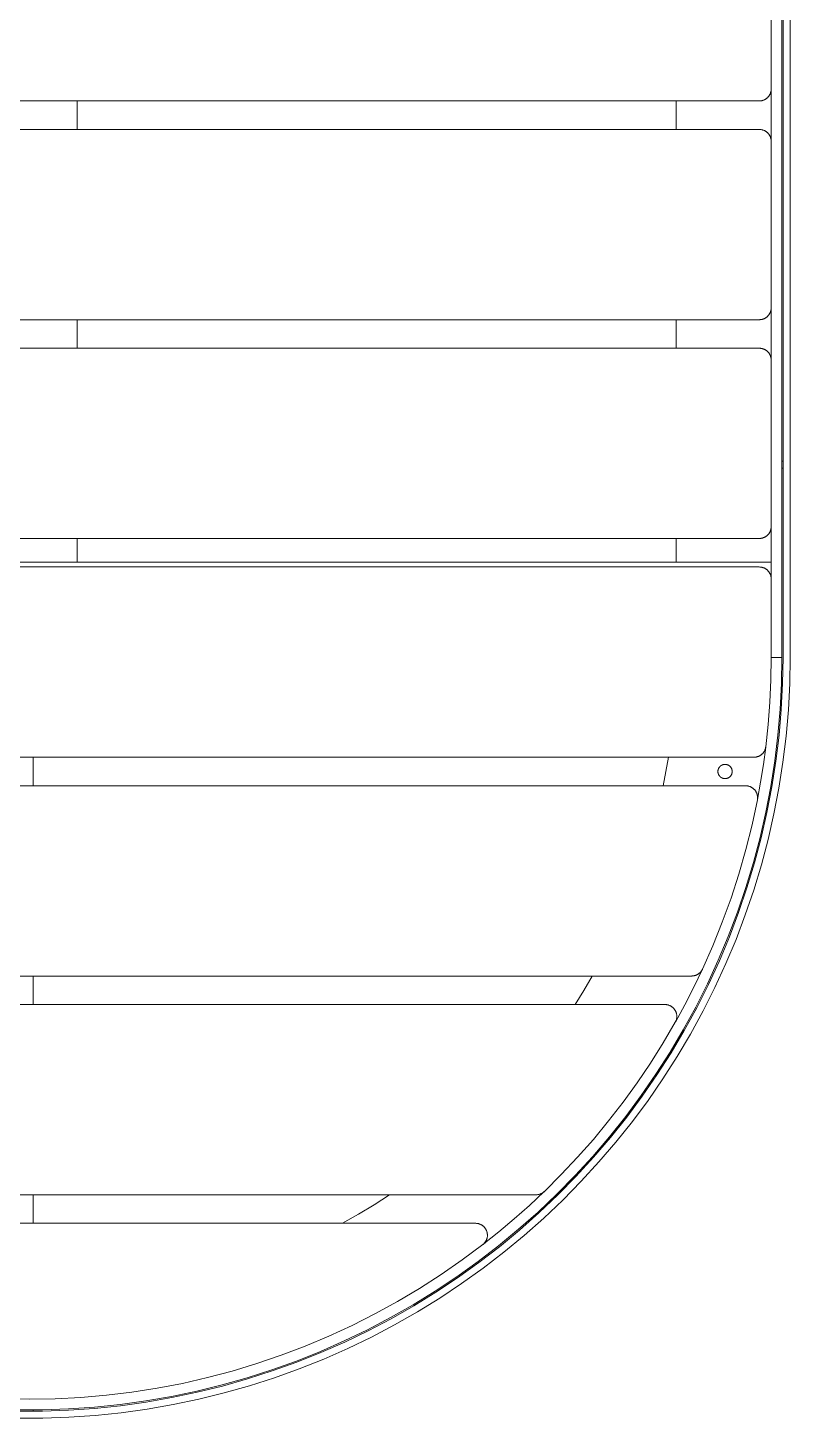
# Model space of a CAD drawing. Header units: inches. Extents: x -4 to 181, y -4 to 117.
# Drawn here: x 94.93 to 107.56, y 11.09 to 34.11 of the extents above; entities that cross this region are included whole.
import ezdxf

# ---------------------------------------------------------------- set-up
doc = ezdxf.new("R2010")
doc.units = ezdxf.units.IN
doc.layers.add('ZANO_R', color=7, linetype='Continuous', lineweight=0)

msp = doc.modelspace()

# ---------------------------------------------------------------- linework, layer by layer
at = {"layer": 'ZANO_R'}
for p, q in [((107.42, 23.69148), (107.42, 48.88848)), ((107.43968, 23.69148), (107.43968, 36.28998)), ((107.55779, 23.69148), (107.55779, 36.28998)), ((107.24283, 33.10099), (107.24283, 35.85691)), ((107.11819, 32.91786), (107.1244, 32.92043)), ((107.1244, 32.92043), (107.13052, 32.92322)), ((107.13052, 32.92322), (107.13654, 32.92621)), ((107.13654, 32.92621), (107.14246, 32.9294)), ((107.14246, 32.9294), (107.14826, 32.93279)), ((107.14826, 32.93279), (107.15394, 32.93638)), ((107.15394, 32.93638), (107.1595, 32.94017)), ((107.1595, 32.94017), (107.16492, 32.94413)), ((107.16492, 32.94413), (107.17021, 32.94829)), ((107.17021, 32.94829), (107.17535, 32.95262)), ((107.17535, 32.95262), (107.18034, 32.95712)), ((107.18034, 32.95712), (107.18517, 32.96179)), ((107.18517, 32.96179), (107.18984, 32.96663)), ((107.18984, 32.96663), (107.19435, 32.97162)), ((107.19435, 32.97162), (107.19868, 32.97676)), ((107.19868, 32.97676), (107.20283, 32.98204)), ((107.20283, 32.98204), (107.2068, 32.98747)), ((107.2068, 32.98747), (107.21058, 32.99302)), ((107.21058, 32.99302), (107.21417, 32.99871)), ((107.21417, 32.99871), (107.21757, 33.00451)), ((107.21757, 33.00451), (107.22076, 33.01042)), ((107.22076, 33.01042), (107.22375, 33.01644)), ((107.22375, 33.01644), (107.22653, 33.02256)), ((107.22653, 33.02256), (107.22911, 33.02877)), ((107.22911, 33.02877), (107.23146, 33.03507)), ((107.23146, 33.03507), (107.23361, 33.04144)), ((107.23361, 33.04144), (107.23553, 33.04788)), ((107.23553, 33.04788), (107.23723, 33.05438)), ((107.23723, 33.05438), (107.23871, 33.06094)), ((107.23871, 33.06094), (107.23997, 33.06754)), ((107.23997, 33.06754), (107.241, 33.07418)), ((107.241, 33.07418), (107.2418, 33.08086)), ((107.2418, 33.08086), (107.24237, 33.08755)), ((107.24237, 33.08755), (107.24272, 33.09427)), ((107.24272, 33.09427), (107.24283, 33.10099)), ((107.24283, 32.23921), (107.24283, 33.09662)), ((82.87261, 32.90414), (107.04598, 32.90414)), ((95.7467, 32.43169), (95.7467, 32.90414)), ((105.66802, 32.90414), (105.66802, 32.43169)), ((107.04598, 32.90414), (107.0527, 32.90425)), ((107.0527, 32.90425), (107.05941, 32.90459)), ((107.05941, 32.90459), (107.06611, 32.90517)), ((107.06611, 32.90517), (107.07278, 32.90597)), ((107.07278, 32.90597), (107.07943, 32.907)), ((107.07943, 32.907), (107.08603, 32.90825)), ((107.08603, 32.90825), (107.09259, 32.90973)), ((107.09259, 32.90973), (107.09909, 32.91144)), ((107.09909, 32.91144), (107.10553, 32.91336)), ((107.10553, 32.91336), (107.1119, 32.9155)), ((107.1119, 32.9155), (107.11819, 32.91786)), ((107.04598, 32.43169), (82.87261, 32.43169)), ((107.04598, 32.43169), (107.0527, 32.43158)), ((107.0527, 32.43158), (107.05941, 32.43123)), ((107.05941, 32.43123), (107.06611, 32.43066)), ((107.06611, 32.43066), (107.07278, 32.42986)), ((107.07278, 32.42986), (107.07943, 32.42883)), ((107.07943, 32.42883), (107.08603, 32.42757)), ((107.08603, 32.42757), (107.09259, 32.42609)), ((107.09259, 32.42609), (107.09909, 32.42439)), ((107.09909, 32.42439), (107.10553, 32.42247)), ((107.10553, 32.42247), (107.1119, 32.42033)), ((107.1119, 32.42033), (107.11819, 32.41797)), ((107.11819, 32.41797), (107.1244, 32.41539)), ((107.1244, 32.41539), (107.13052, 32.41261)), ((107.13052, 32.41261), (107.13654, 32.40962)), ((107.13654, 32.40962), (107.14246, 32.40643)), ((107.14246, 32.40643), (107.14826, 32.40303)), ((107.14826, 32.40303), (107.15394, 32.39944)), ((107.15394, 32.39944), (107.1595, 32.39566)), ((107.1595, 32.39566), (107.16492, 32.39169)), ((107.16492, 32.39169), (107.17021, 32.38754)), ((107.17021, 32.38754), (107.17535, 32.38321)), ((107.17535, 32.38321), (107.18034, 32.37871)), ((107.18034, 32.37871), (107.18517, 32.37404)), ((107.18517, 32.37404), (107.18984, 32.3692)), ((107.18984, 32.3692), (107.19435, 32.36421)), ((107.19435, 32.36421), (107.19868, 32.35907)), ((107.19868, 32.35907), (107.20283, 32.35379)), ((107.20283, 32.35379), (107.2068, 32.34836)), ((107.2068, 32.34836), (107.21058, 32.3428)), ((107.21058, 32.3428), (107.21417, 32.33712)), ((107.21417, 32.33712), (107.21757, 32.33132)), ((107.21757, 32.33132), (107.22076, 32.3254)), ((107.22076, 32.3254), (107.22375, 32.31938)), ((107.22375, 32.31938), (107.22653, 32.31327)), ((107.22653, 32.31327), (107.22911, 32.30706)), ((107.22911, 32.30706), (107.23146, 32.30076)), ((107.23146, 32.30076), (107.23361, 32.29439)), ((107.23361, 32.29439), (107.23553, 32.28795)), ((107.23553, 32.28795), (107.23723, 32.28145)), ((107.23723, 32.28145), (107.23871, 32.27489)), ((107.23871, 32.27489), (107.23997, 32.26829)), ((107.23997, 32.26829), (107.241, 32.26164)), ((107.241, 32.26164), (107.2418, 32.25497)), ((107.2418, 32.25497), (107.24237, 32.24827)), ((107.24237, 32.24827), (107.24272, 32.24156)), ((107.24272, 32.24156), (107.24283, 32.23484)), ((107.24283, 29.47892), (107.24283, 32.23484)), ((107.2418, 29.45879), (107.24237, 29.46548)), ((107.24237, 29.46548), (107.24272, 29.4722)), ((107.24272, 29.4722), (107.24283, 29.47892)), ((107.24283, 28.61714), (107.24283, 29.47455)), ((82.87261, 29.28207), (107.04598, 29.28207)), ((95.7467, 28.80962), (95.7467, 29.28207)), ((105.66802, 29.28207), (105.66802, 28.80962)), ((107.04598, 29.28207), (107.0527, 29.28218)), ((107.0527, 29.28218), (107.05941, 29.28253)), ((107.05941, 29.28253), (107.06611, 29.2831)), ((107.06611, 29.2831), (107.07278, 29.2839)), ((107.07278, 29.2839), (107.07943, 29.28493)), ((107.07943, 29.28493), (107.08603, 29.28618)), ((107.08603, 29.28618), (107.09259, 29.28766)), ((107.09259, 29.28766), (107.09909, 29.28937)), ((107.09909, 29.28937), (107.10553, 29.29129)), ((107.10553, 29.29129), (107.1119, 29.29343)), ((107.1119, 29.29343), (107.11819, 29.29579)), ((107.11819, 29.29579), (107.1244, 29.29836)), ((107.1244, 29.29836), (107.13052, 29.30115)), ((107.13052, 29.30115), (107.13654, 29.30414)), ((107.13654, 29.30414), (107.14246, 29.30733)), ((107.14246, 29.30733), (107.14826, 29.31072)), ((107.14826, 29.31072), (107.15394, 29.31431)), ((107.15394, 29.31431), (107.1595, 29.3181)), ((107.1595, 29.3181), (107.16492, 29.32207)), ((107.16492, 29.32207), (107.17021, 29.32622)), ((107.17021, 29.32622), (107.17535, 29.33055)), ((107.17535, 29.33055), (107.18034, 29.33505)), ((107.18034, 29.33505), (107.18517, 29.33972)), ((107.18517, 29.33972), (107.18984, 29.34456)), ((107.18984, 29.34456), (107.19435, 29.34955)), ((107.19435, 29.34955), (107.19868, 29.35469)), ((107.19868, 29.35469), (107.20283, 29.35997)), ((107.20283, 29.35997), (107.2068, 29.3654)), ((107.2068, 29.3654), (107.21058, 29.37095)), ((107.21058, 29.37095), (107.21417, 29.37664)), ((107.21417, 29.37664), (107.21757, 29.38244)), ((107.21757, 29.38244), (107.22076, 29.38835)), ((107.22076, 29.38835), (107.22375, 29.39437)), ((107.22375, 29.39437), (107.22653, 29.40049)), ((107.22653, 29.40049), (107.22911, 29.4067)), ((107.22911, 29.4067), (107.23146, 29.413)), ((107.23146, 29.413), (107.23361, 29.41937)), ((107.23361, 29.41937), (107.23553, 29.42581)), ((107.23553, 29.42581), (107.23723, 29.43231)), ((107.23723, 29.43231), (107.23871, 29.43887)), ((107.23871, 29.43887), (107.23997, 29.44547)), ((107.23997, 29.44547), (107.241, 29.45211)), ((107.241, 29.45211), (107.2418, 29.45879)), ((107.04598, 28.80962), (82.87261, 28.80962)), ((107.04598, 28.80962), (107.0527, 28.80951)), ((107.0527, 28.80951), (107.05941, 28.80916)), ((107.05941, 28.80916), (107.06611, 28.80859)), ((107.06611, 28.80859), (107.07278, 28.80779)), ((107.07278, 28.80779), (107.07943, 28.80676)), ((107.07943, 28.80676), (107.08603, 28.80551)), ((107.08603, 28.80551), (107.09259, 28.80403)), ((107.09259, 28.80403), (107.09909, 28.80232)), ((107.09909, 28.80232), (107.10553, 28.8004)), ((107.10553, 28.8004), (107.1119, 28.79826)), ((107.1119, 28.79826), (107.11819, 28.7959)), ((107.11819, 28.7959), (107.1244, 28.79333)), ((107.1244, 28.79333), (107.13052, 28.79054)), ((107.13052, 28.79054), (107.13654, 28.78755)), ((107.13654, 28.78755), (107.14246, 28.78436)), ((107.14246, 28.78436), (107.14826, 28.78097)), ((107.14826, 28.78097), (107.15394, 28.77738)), ((107.15394, 28.77738), (107.1595, 28.77359)), ((107.1595, 28.77359), (107.16492, 28.76962)), ((107.16492, 28.76962), (107.17021, 28.76547)), ((107.17021, 28.76547), (107.17535, 28.76114)), ((107.17535, 28.76114), (107.18034, 28.75664)), ((107.18034, 28.75664), (107.18517, 28.75197)), ((107.18517, 28.75197), (107.18984, 28.74713)), ((107.18984, 28.74713), (107.19435, 28.74214)), ((107.19435, 28.74214), (107.19868, 28.737)), ((107.19868, 28.737), (107.20283, 28.73172)), ((107.20283, 28.73172), (107.2068, 28.72629)), ((107.2068, 28.72629), (107.21058, 28.72074)), ((107.21058, 28.72074), (107.21417, 28.71505)), ((107.21417, 28.71505), (107.21757, 28.70925)), ((107.21757, 28.70925), (107.22076, 28.70334)), ((107.22076, 28.70334), (107.22375, 28.69732)), ((107.22375, 28.69732), (107.22653, 28.6912)), ((107.22653, 28.6912), (107.22911, 28.68499)), ((107.22911, 28.68499), (107.23146, 28.67869)), ((107.23146, 28.67869), (107.23361, 28.67232)), ((107.23361, 28.67232), (107.23553, 28.66588)), ((107.23553, 28.66588), (107.23723, 28.65938)), ((107.23723, 28.65938), (107.23871, 28.65282)), ((107.23871, 28.65282), (107.23997, 28.64622)), ((107.23997, 28.64622), (107.241, 28.63958)), ((107.241, 28.63958), (107.2418, 28.6329)), ((107.2418, 28.6329), (107.24237, 28.62621)), ((107.24237, 28.62621), (107.24272, 28.61949)), ((107.24272, 28.61949), (107.24283, 28.61277)), ((107.24283, 25.85685), (107.24283, 28.61277)), ((107.42, 26.93969), (107.43968, 26.93969)), ((107.43968, 26.82158), (107.42, 26.82158)), ((107.22653, 25.77842), (107.22911, 25.78463)), ((107.22911, 25.78463), (107.23146, 25.79093)), ((107.23146, 25.79093), (107.23361, 25.7973)), ((107.23361, 25.7973), (107.23553, 25.80374)), ((107.23553, 25.80374), (107.23723, 25.81024)), ((107.23723, 25.81024), (107.23871, 25.8168)), ((107.23871, 25.8168), (107.23997, 25.8234)), ((107.23997, 25.8234), (107.241, 25.83004)), ((107.241, 25.83004), (107.2418, 25.83672)), ((107.2418, 25.83672), (107.24237, 25.84342)), ((107.24237, 25.84342), (107.24272, 25.85013)), ((107.24272, 25.85013), (107.24283, 25.85685)), ((107.24283, 25.26629), (107.24283, 25.85248)), ((82.87261, 25.66), (107.04598, 25.66)), ((95.7467, 25.26629), (95.7467, 25.66)), ((105.66802, 25.66), (105.66802, 25.26629)), ((107.04598, 25.66), (107.0527, 25.66011)), ((107.0527, 25.66011), (107.05941, 25.66046)), ((107.05941, 25.66046), (107.06611, 25.66103)), ((107.06611, 25.66103), (107.07278, 25.66183)), ((107.07278, 25.66183), (107.07943, 25.66286)), ((107.07943, 25.66286), (107.08603, 25.66412)), ((107.08603, 25.66412), (107.09259, 25.6656)), ((107.09259, 25.6656), (107.09909, 25.6673)), ((107.09909, 25.6673), (107.10553, 25.66922)), ((107.10553, 25.66922), (107.1119, 25.67136)), ((107.1119, 25.67136), (107.11819, 25.67372)), ((107.11819, 25.67372), (107.1244, 25.6763)), ((107.1244, 25.6763), (107.13052, 25.67908)), ((107.13052, 25.67908), (107.13654, 25.68207)), ((107.13654, 25.68207), (107.14246, 25.68526)), ((107.14246, 25.68526), (107.14826, 25.68866)), ((107.14826, 25.68866), (107.15394, 25.69225)), ((107.15394, 25.69225), (107.1595, 25.69603)), ((107.1595, 25.69603), (107.16492, 25.7)), ((107.16492, 25.7), (107.17021, 25.70415)), ((107.17021, 25.70415), (107.17535, 25.70848)), ((107.17535, 25.70848), (107.18034, 25.71298)), ((107.18034, 25.71298), (107.18517, 25.71765)), ((107.18517, 25.71765), (107.18984, 25.72249)), ((107.18984, 25.72249), (107.19435, 25.72748)), ((107.19435, 25.72748), (107.19868, 25.73262)), ((107.19868, 25.73262), (107.20283, 25.7379)), ((107.20283, 25.7379), (107.2068, 25.74333)), ((107.2068, 25.74333), (107.21058, 25.74889)), ((107.21058, 25.74889), (107.21417, 25.75457)), ((107.21417, 25.75457), (107.21757, 25.76037)), ((107.21757, 25.76037), (107.22076, 25.76629)), ((107.22076, 25.76629), (107.22375, 25.77231)), ((107.22375, 25.77231), (107.22653, 25.77842)), ((107.04598, 25.18755), (82.87261, 25.18755)), ((94.17189, 25.26629), (95.7467, 25.26629)), ((105.66802, 25.26629), (95.7467, 25.26629)), ((105.66802, 25.26629), (107.24283, 25.26629)), ((107.04598, 25.18755), (107.0527, 25.18744)), ((107.0527, 25.18744), (107.05941, 25.1871)), ((107.05941, 25.1871), (107.06611, 25.18652)), ((107.06611, 25.18652), (107.07278, 25.18572)), ((107.07278, 25.18572), (107.07943, 25.18469)), ((107.07943, 25.18469), (107.08603, 25.18344)), ((107.08603, 25.18344), (107.09259, 25.18196)), ((107.09259, 25.18196), (107.09909, 25.18025)), ((107.09909, 25.18025), (107.10553, 25.17833)), ((107.10553, 25.17833), (107.1119, 25.17619)), ((107.1119, 25.17619), (107.11819, 25.17383)), ((107.11819, 25.17383), (107.1244, 25.17126)), ((107.1244, 25.17126), (107.13052, 25.16847)), ((107.13052, 25.16847), (107.13654, 25.16548)), ((107.13654, 25.16548), (107.14246, 25.16229)), ((107.14246, 25.16229), (107.14826, 25.1589)), ((107.14826, 25.1589), (107.15394, 25.15531)), ((107.15394, 25.15531), (107.1595, 25.15152)), ((107.1595, 25.15152), (107.16492, 25.14756)), ((107.16492, 25.14756), (107.17021, 25.1434)), ((107.17021, 25.1434), (107.17535, 25.13907)), ((107.17535, 25.13907), (107.18034, 25.13457)), ((107.18034, 25.13457), (107.18517, 25.1299)), ((107.18517, 25.1299), (107.18984, 25.12506)), ((107.18984, 25.12506), (107.19435, 25.12007)), ((107.19435, 25.12007), (107.19868, 25.11493)), ((107.19868, 25.11493), (107.20283, 25.10965)), ((107.20283, 25.10965), (107.2068, 25.10422)), ((107.2068, 25.10422), (107.21058, 25.09867)), ((107.21058, 25.09867), (107.21417, 25.09298)), ((107.21417, 25.09298), (107.21757, 25.08718)), ((107.24283, 24.99507), (107.24283, 25.26629)), ((107.21757, 25.08718), (107.22076, 25.08127)), ((107.22076, 25.08127), (107.22375, 25.07525)), ((107.22375, 25.07525), (107.22653, 25.06913)), ((107.22653, 25.06913), (107.22911, 25.06292)), ((107.22911, 25.06292), (107.23146, 25.05662)), ((107.23146, 25.05662), (107.23361, 25.05025)), ((107.23361, 25.05025), (107.23553, 25.04381)), ((107.23553, 25.04381), (107.23723, 25.03731)), ((107.23723, 25.03731), (107.23871, 25.03075)), ((107.23871, 25.03075), (107.23997, 25.02415)), ((107.23997, 25.02415), (107.241, 25.01751)), ((107.241, 25.01751), (107.2418, 25.01083)), ((107.2418, 25.01083), (107.24237, 25.00414)), ((107.24237, 25.00414), (107.24272, 24.99742)), ((107.24272, 24.99742), (107.24283, 24.9907)), ((107.24283, 23.69148), (107.24283, 24.9907)), ((107.24283, 23.69148), (107.23723, 23.32053)), ((107.42, 23.69148), (107.24283, 23.69148)), ((107.42, 23.69148), (107.41257, 23.26139)), ((107.43968, 23.69148), (107.43225, 23.26071)), ((107.55029, 23.25663), (107.55779, 23.69148)), ((107.23723, 23.32053), (107.22043, 22.94992)), ((107.41257, 23.26139), (107.39031, 22.8318)), ((107.43225, 23.26071), (107.40994, 22.83045)), ((107.52777, 22.8223), (107.55029, 23.25663)), ((107.22043, 22.94992), (107.19244, 22.57998)), ((107.39031, 22.8318), (107.35323, 22.40325)), ((107.40994, 22.83045), (107.37281, 22.40121)), ((107.49028, 22.389), (107.52777, 22.8223)), ((107.19244, 22.57998), (107.15329, 22.21106)), ((107.35323, 22.40325), (107.30138, 21.97622)), ((107.37281, 22.40121), (107.32087, 21.97351)), ((107.43786, 21.95725), (107.49028, 22.389)), ((107.09827, 22.09679), (107.10295, 22.10172)), ((107.10295, 22.10172), (107.10745, 22.10681)), ((107.10745, 22.10681), (107.11178, 22.11205)), ((107.11178, 22.11205), (107.11593, 22.11743)), ((107.1528, 22.20699), (107.11378, 21.91558)), ((107.11593, 22.11743), (107.11988, 22.12296)), ((107.11988, 22.12296), (107.12365, 22.12862)), ((107.12365, 22.12862), (107.12721, 22.1344)), ((107.12721, 22.1344), (107.13058, 22.14031)), ((107.13058, 22.14031), (107.13373, 22.14632)), ((107.13373, 22.14632), (107.13668, 22.15245)), ((107.13668, 22.15245), (107.13942, 22.15867)), ((107.13942, 22.15867), (107.14194, 22.16498)), ((107.14194, 22.16498), (107.14424, 22.17137)), ((107.14424, 22.17137), (107.14631, 22.17784)), ((107.14631, 22.17784), (107.14817, 22.18438)), ((107.14817, 22.18438), (107.14979, 22.19098)), ((107.14979, 22.19098), (107.15119, 22.19763)), ((107.15119, 22.19763), (107.15236, 22.20433)), ((107.15236, 22.20433), (107.15329, 22.21106)), ((82.96071, 22.03793), (106.95788, 22.03793)), ((95.01835, 22.03793), (95.01835, 21.56549)), ((105.53958, 22.03793), (105.49987, 21.80123)), ((106.38026, 21.86711), (106.38258, 21.87047)), ((106.38258, 21.87047), (106.38501, 21.87374)), ((106.38501, 21.87374), (106.38755, 21.87693)), ((106.38755, 21.87693), (106.3902, 21.88003)), ((106.3902, 21.88003), (106.39296, 21.88303)), ((106.39296, 21.88303), (106.39582, 21.88594)), ((106.39582, 21.88594), (106.39877, 21.88875)), ((106.39877, 21.88875), (106.40182, 21.89145)), ((106.40182, 21.89145), (106.40497, 21.89405)), ((106.40497, 21.89405), (106.4082, 21.89654)), ((106.4082, 21.89654), (106.41151, 21.89891)), ((106.41151, 21.89891), (106.41491, 21.90117)), ((106.41491, 21.90117), (106.41838, 21.90331)), ((106.41838, 21.90331), (106.42192, 21.90533)), ((106.42192, 21.90533), (106.42553, 21.90722)), ((106.42553, 21.90722), (106.42921, 21.90899)), ((106.42921, 21.90899), (106.43294, 21.91063)), ((106.43294, 21.91063), (106.43673, 21.91214)), ((106.43673, 21.91214), (106.44056, 21.91352)), ((106.44056, 21.91352), (106.44444, 21.91477)), ((106.44444, 21.91477), (106.44837, 21.91588)), ((106.44837, 21.91588), (106.45233, 21.91686)), ((106.45233, 21.91686), (106.45632, 21.9177)), ((106.45632, 21.9177), (106.46033, 21.9184)), ((106.46033, 21.9184), (106.46437, 21.91896)), ((106.46437, 21.91896), (106.46843, 21.91938)), ((106.46843, 21.91938), (106.47249, 21.91966)), ((106.47249, 21.91966), (106.47657, 21.9198)), ((106.47657, 21.9198), (106.48065, 21.9198)), ((106.48065, 21.9198), (106.48472, 21.91966)), ((106.48472, 21.91966), (106.48879, 21.91938)), ((106.48879, 21.91938), (106.49284, 21.91896)), ((106.49284, 21.91896), (106.49688, 21.9184)), ((106.49688, 21.9184), (106.5009, 21.9177)), ((106.5009, 21.9177), (106.50489, 21.91686)), ((106.50489, 21.91686), (106.50885, 21.91588)), ((106.50885, 21.91588), (106.51277, 21.91477)), ((106.51277, 21.91477), (106.51665, 21.91352)), ((106.51665, 21.91352), (106.52049, 21.91214)), ((106.52049, 21.91214), (106.52428, 21.91063)), ((106.52428, 21.91063), (106.52801, 21.90899)), ((106.52801, 21.90899), (106.53168, 21.90722)), ((106.53168, 21.90722), (106.53529, 21.90533)), ((106.53529, 21.90533), (106.53884, 21.90331)), ((106.53884, 21.90331), (106.54231, 21.90117)), ((106.54231, 21.90117), (106.5457, 21.89891)), ((106.5457, 21.89891), (106.54902, 21.89654)), ((106.54902, 21.89654), (106.55225, 21.89405)), ((106.55225, 21.89405), (106.55539, 21.89145)), ((106.55539, 21.89145), (106.55844, 21.88875)), ((106.55844, 21.88875), (106.5614, 21.88594)), ((106.5614, 21.88594), (106.56426, 21.88303)), ((106.56426, 21.88303), (106.56702, 21.88003)), ((106.56702, 21.88003), (106.56967, 21.87693)), ((106.56967, 21.87693), (106.57221, 21.87374)), ((106.57221, 21.87374), (106.57464, 21.87047)), ((106.57464, 21.87047), (106.57696, 21.86711)), ((106.95788, 22.03793), (106.96467, 22.03805)), ((106.96467, 22.03805), (106.97146, 22.0384)), ((106.97146, 22.0384), (106.97823, 22.03898)), ((106.97823, 22.03898), (106.98497, 22.0398)), ((106.98497, 22.0398), (106.99169, 22.04085)), ((106.99169, 22.04085), (106.99836, 22.04214)), ((106.99836, 22.04214), (107.00499, 22.04365)), ((107.00499, 22.04365), (107.01156, 22.04539)), ((107.01156, 22.04539), (107.01806, 22.04736)), ((107.01806, 22.04736), (107.02449, 22.04954)), ((107.02449, 22.04954), (107.03085, 22.05195)), ((107.03085, 22.05195), (107.03711, 22.05458)), ((107.03711, 22.05458), (107.04329, 22.05742)), ((107.04329, 22.05742), (107.04936, 22.06048)), ((107.04936, 22.06048), (107.05532, 22.06374)), ((107.05532, 22.06374), (107.06117, 22.0672)), ((107.06117, 22.0672), (107.06689, 22.07087)), ((107.06689, 22.07087), (107.07248, 22.07473)), ((107.11378, 21.91558), (107.06779, 21.62519)), ((107.07248, 22.07473), (107.07794, 22.07878)), ((107.07794, 22.07878), (107.08325, 22.08302)), ((107.08325, 22.08302), (107.08841, 22.08744)), ((107.08841, 22.08744), (107.09342, 22.09203)), ((107.09342, 22.09203), (107.09827, 22.09679)), ((107.30138, 21.97622), (107.23482, 21.55124)), ((107.32087, 21.97351), (107.25421, 21.54786)), ((107.37057, 21.52758), (107.43786, 21.95725)), ((105.49987, 21.80123), (105.45486, 21.56549)), ((106.3605, 21.80171), (106.36057, 21.80578)), ((106.3605, 21.80171), (106.36057, 21.79763)), ((106.36057, 21.80578), (106.36078, 21.80986)), ((106.36057, 21.79763), (106.36078, 21.79356)), ((106.36078, 21.80986), (106.36113, 21.81392)), ((106.36078, 21.79356), (106.36113, 21.7895)), ((106.36113, 21.81392), (106.36162, 21.81797)), ((106.36113, 21.7895), (106.36162, 21.78545)), ((106.36162, 21.81797), (106.36225, 21.82199)), ((106.36162, 21.78545), (106.36225, 21.78142)), ((106.36225, 21.82199), (106.36302, 21.826)), ((106.36225, 21.78142), (106.36302, 21.77742)), ((106.36302, 21.826), (106.36393, 21.82997)), ((106.36302, 21.77742), (106.36393, 21.77344)), ((106.36393, 21.82997), (106.36497, 21.83391)), ((106.36393, 21.77344), (106.36497, 21.7695)), ((106.36497, 21.83391), (106.36615, 21.83782)), ((106.36497, 21.7695), (106.36615, 21.7656)), ((106.36615, 21.83782), (106.36747, 21.84168)), ((106.36615, 21.7656), (106.36747, 21.76174)), ((106.36747, 21.84168), (106.36891, 21.84549)), ((106.36747, 21.76174), (106.36891, 21.75792)), ((106.36891, 21.84549), (106.37049, 21.84925)), ((106.36891, 21.75792), (106.37049, 21.75416)), ((106.37049, 21.84925), (106.37219, 21.85295)), ((106.37049, 21.75416), (106.37219, 21.75046)), ((106.37219, 21.85295), (106.37403, 21.8566)), ((106.37219, 21.75046), (106.37403, 21.74682)), ((106.37403, 21.8566), (106.37598, 21.86017)), ((106.37403, 21.74682), (106.37598, 21.74324)), ((106.37598, 21.86017), (106.37806, 21.86368)), ((106.37598, 21.74324), (106.37806, 21.73973)), ((106.37806, 21.86368), (106.38026, 21.86711)), ((106.37806, 21.73973), (106.38026, 21.7363)), ((106.38026, 21.7363), (106.38258, 21.73294)), ((106.38258, 21.73294), (106.38501, 21.72967)), ((106.38501, 21.72967), (106.38755, 21.72648)), ((106.38755, 21.72648), (106.3902, 21.72339)), ((106.3902, 21.72339), (106.39296, 21.72038)), ((106.39296, 21.72038), (106.39582, 21.71747)), ((106.39582, 21.71747), (106.39877, 21.71467)), ((106.39877, 21.71467), (106.40182, 21.71196)), ((106.40182, 21.71196), (106.40497, 21.70936)), ((106.40497, 21.70936), (106.4082, 21.70688)), ((106.4082, 21.70688), (106.41151, 21.7045)), ((106.41151, 21.7045), (106.41491, 21.70225)), ((106.41491, 21.70225), (106.41838, 21.70011)), ((106.41838, 21.70011), (106.42192, 21.69809)), ((106.42192, 21.69809), (106.42553, 21.69619)), ((106.42553, 21.69619), (106.42921, 21.69442)), ((106.42921, 21.69442), (106.43294, 21.69278)), ((106.43294, 21.69278), (106.43673, 21.69127)), ((106.43673, 21.69127), (106.44056, 21.68989)), ((106.44056, 21.68989), (106.44444, 21.68865)), ((106.44444, 21.68865), (106.44837, 21.68753)), ((106.44837, 21.68753), (106.45233, 21.68656)), ((106.45233, 21.68656), (106.45632, 21.68572)), ((106.45632, 21.68572), (106.46033, 21.68502)), ((106.46033, 21.68502), (106.46437, 21.68446)), ((106.46437, 21.68446), (106.46843, 21.68404)), ((106.46843, 21.68404), (106.47249, 21.68375)), ((106.47249, 21.68375), (106.47657, 21.68361)), ((106.47657, 21.68361), (106.48065, 21.68361)), ((106.48065, 21.68361), (106.48472, 21.68375)), ((106.48472, 21.68375), (106.48879, 21.68404)), ((106.48879, 21.68404), (106.49284, 21.68446)), ((106.49284, 21.68446), (106.49688, 21.68502)), ((106.49688, 21.68502), (106.5009, 21.68572)), ((106.5009, 21.68572), (106.50489, 21.68656)), ((106.50489, 21.68656), (106.50885, 21.68753)), ((106.50885, 21.68753), (106.51277, 21.68865)), ((106.51277, 21.68865), (106.51665, 21.68989)), ((106.51665, 21.68989), (106.52049, 21.69127)), ((106.52049, 21.69127), (106.52428, 21.69278)), ((106.52428, 21.69278), (106.52801, 21.69442)), ((106.52801, 21.69442), (106.53168, 21.69619)), ((106.53168, 21.69619), (106.53529, 21.69809)), ((106.53529, 21.69809), (106.53884, 21.70011)), ((106.53884, 21.70011), (106.54231, 21.70225)), ((106.54231, 21.70225), (106.5457, 21.7045)), ((106.5457, 21.7045), (106.54902, 21.70688)), ((106.54902, 21.70688), (106.55225, 21.70936)), ((106.55225, 21.70936), (106.55539, 21.71196)), ((106.55539, 21.71196), (106.55844, 21.71467)), ((106.55844, 21.71467), (106.5614, 21.71747)), ((106.5614, 21.71747), (106.56426, 21.72038)), ((106.56426, 21.72038), (106.56702, 21.72339)), ((106.56702, 21.72339), (106.56967, 21.72648)), ((106.56967, 21.72648), (106.57221, 21.72967)), ((106.57221, 21.72967), (106.57464, 21.73294)), ((106.57464, 21.73294), (106.57696, 21.7363)), ((106.57696, 21.86711), (106.57915, 21.86368)), ((106.57696, 21.7363), (106.57915, 21.73973)), ((106.57915, 21.86368), (106.58123, 21.86017)), ((106.57915, 21.73973), (106.58123, 21.74324)), ((106.58123, 21.86017), (106.58319, 21.8566)), ((106.58123, 21.74324), (106.58319, 21.74682)), ((106.58319, 21.8566), (106.58502, 21.85295)), ((106.58319, 21.74682), (106.58502, 21.75046)), ((106.58502, 21.85295), (106.58673, 21.84925)), ((106.58502, 21.75046), (106.58673, 21.75416)), ((106.58673, 21.84925), (106.5883, 21.84549)), ((106.58673, 21.75416), (106.5883, 21.75792)), ((106.5883, 21.84549), (106.58975, 21.84168)), ((106.5883, 21.75792), (106.58975, 21.76174)), ((106.58975, 21.84168), (106.59106, 21.83782)), ((106.58975, 21.76174), (106.59106, 21.7656)), ((106.59106, 21.83782), (106.59224, 21.83391)), ((106.59106, 21.7656), (106.59224, 21.7695)), ((106.59224, 21.83391), (106.59329, 21.82997)), ((106.59224, 21.7695), (106.59329, 21.77344)), ((106.59329, 21.82997), (106.59419, 21.826)), ((106.59329, 21.77344), (106.59419, 21.77742)), ((106.59419, 21.826), (106.59496, 21.82199)), ((106.59419, 21.77742), (106.59496, 21.78142)), ((106.59496, 21.82199), (106.59559, 21.81797)), ((106.59496, 21.78142), (106.59559, 21.78545)), ((106.59559, 21.81797), (106.59609, 21.81392)), ((106.59559, 21.78545), (106.59609, 21.7895)), ((106.59609, 21.81392), (106.59644, 21.80986)), ((106.59609, 21.7895), (106.59644, 21.79356)), ((106.59644, 21.80986), (106.59665, 21.80578)), ((106.59644, 21.79356), (106.59665, 21.79763)), ((106.59665, 21.80578), (106.59672, 21.80171)), ((106.59665, 21.79763), (106.59672, 21.80171)), ((106.82067, 21.56549), (83.09791, 21.56549)), ((106.82748, 21.56537), (106.82067, 21.56549)), ((106.83428, 21.56501), (106.82748, 21.56537)), ((106.84107, 21.56443), (106.83428, 21.56501)), ((106.84782, 21.5636), (106.84107, 21.56443)), ((106.85455, 21.56255), (106.84782, 21.5636)), ((106.86124, 21.56126), (106.85455, 21.56255)), ((106.86788, 21.55974), (106.86124, 21.56126)), ((106.87446, 21.558), (106.86788, 21.55974)), ((106.88097, 21.55602), (106.87446, 21.558)), ((106.88742, 21.55382), (106.88097, 21.55602)), ((106.89378, 21.55141), (106.88742, 21.55382)), ((106.90006, 21.54877), (106.89378, 21.55141)), ((106.90624, 21.54591), (106.90006, 21.54877)), ((106.91232, 21.54285), (106.90624, 21.54591)), ((106.91829, 21.53958), (106.91232, 21.54285)), ((106.92415, 21.5361), (106.91829, 21.53958)), ((106.92988, 21.53242), (106.92415, 21.5361)), ((106.93548, 21.52854), (106.92988, 21.53242)), ((106.94094, 21.52448), (106.93548, 21.52854)), ((106.94626, 21.52022), (106.94094, 21.52448)), ((106.95142, 21.51579), (106.94626, 21.52022)), ((106.95643, 21.51118), (106.95142, 21.51579)), ((106.96128, 21.5064), (106.95643, 21.51118)), ((106.96596, 21.50145), (106.96128, 21.5064)), ((106.97047, 21.49635), (106.96596, 21.50145)), ((106.9748, 21.49109), (106.97047, 21.49635)), ((106.97894, 21.48569), (106.9748, 21.49109)), ((106.98289, 21.48015), (106.97894, 21.48569)), ((106.98665, 21.47447), (106.98289, 21.48015)), ((106.99021, 21.46867), (106.98665, 21.47447)), ((106.99357, 21.46274), (106.99021, 21.46867)), ((106.99672, 21.45671), (106.99357, 21.46274)), ((106.99966, 21.45056), (106.99672, 21.45671)), ((107.00239, 21.44432), (106.99966, 21.45056)), ((107.0049, 21.438), (107.00239, 21.44432)), ((107.00719, 21.43158), (107.0049, 21.438)), ((107.00925, 21.42509), (107.00719, 21.43158)), ((107.01109, 21.41854), (107.00925, 21.42509)), ((107.01271, 21.41192), (107.01109, 21.41854)), ((107.01409, 21.40526), (107.01271, 21.41192)), ((107.06779, 21.62519), (107.01487, 21.33599)), ((107.23482, 21.55124), (107.15363, 21.12882)), ((107.25421, 21.54786), (107.1729, 21.12477)), ((107.28848, 21.10048), (107.37057, 21.52758)), ((107.01386, 21.3308), (106.92574, 20.9185)), ((107.01386, 21.3308), (107.01505, 21.33751)), ((107.01524, 21.39854), (107.01409, 21.40526)), ((107.01505, 21.33751), (107.01601, 21.34425)), ((107.01616, 21.3918), (107.01524, 21.39854)), ((107.01601, 21.34425), (107.01674, 21.35102)), ((107.01684, 21.38502), (107.01616, 21.3918)), ((107.01674, 21.35102), (107.01723, 21.35781)), ((107.01729, 21.37823), (107.01684, 21.38502)), ((107.01723, 21.35781), (107.01748, 21.36461)), ((107.01751, 21.37142), (107.01729, 21.37823)), ((107.01748, 21.36461), (107.01751, 21.37142)), ((107.15363, 21.12882), (107.05791, 20.70944)), ((107.1729, 21.12477), (107.07702, 20.70473)), ((107.1917, 20.67646), (107.28848, 21.10048)), ((106.92574, 20.9185), (106.82353, 20.50947)), ((106.82353, 20.50947), (106.70734, 20.10418)), ((107.05791, 20.70944), (106.94777, 20.29362)), ((107.07702, 20.70473), (106.96671, 20.28825)), ((107.08035, 20.25604), (107.1917, 20.67646)), ((106.94777, 20.29362), (106.82335, 19.88185)), ((106.96671, 20.28825), (106.84209, 19.87583)), ((106.70734, 20.10418), (106.57731, 19.70312)), ((106.95455, 19.83972), (107.08035, 20.25604)), ((106.82335, 19.88185), (106.68479, 19.47462)), ((106.84209, 19.87583), (106.70331, 19.46796)), ((106.81445, 19.42799), (106.95455, 19.83972)), ((106.57731, 19.70312), (106.43359, 19.30676)), ((106.68479, 19.47462), (106.53225, 19.07241)), ((106.70331, 19.46796), (106.55053, 19.06511)), ((106.66023, 19.02133), (106.81445, 19.42799)), ((106.43359, 19.30676), (106.27636, 18.91556)), ((106.27636, 18.91556), (106.10579, 18.53)), ((106.53225, 19.07241), (106.36592, 18.67571)), ((106.55053, 19.06511), (106.38394, 18.66779)), ((106.49206, 18.62024), (106.66023, 19.02133)), ((106.36592, 18.67571), (106.186, 18.28499)), ((106.38394, 18.66779), (106.20373, 18.27644)), ((83.99143, 18.41586), (105.92716, 18.41586)), ((95.01835, 18.41586), (95.01835, 17.94342)), ((104.27834, 18.41586), (104.1395, 18.17781)), ((105.93394, 18.41598), (105.92716, 18.41586)), ((105.94071, 18.41633), (105.93394, 18.41598)), ((105.94747, 18.41691), (105.94071, 18.41633)), ((105.95421, 18.41773), (105.94747, 18.41691)), ((105.96091, 18.41878), (105.95421, 18.41773)), ((105.96757, 18.42005), (105.96091, 18.41878)), ((106.1043, 18.52679), (105.96263, 18.23146)), ((105.97418, 18.42156), (105.96757, 18.42005)), ((105.98074, 18.42329), (105.97418, 18.42156)), ((105.98723, 18.42525), (105.98074, 18.42329)), ((105.99366, 18.42743), (105.98723, 18.42525)), ((106, 18.42983), (105.99366, 18.42743)), ((106.00626, 18.43245), (106, 18.42983)), ((106.01242, 18.43528), (106.00626, 18.43245)), ((106.01848, 18.43833), (106.01242, 18.43528)), ((106.02444, 18.44158), (106.01848, 18.43833)), ((106.03027, 18.44503), (106.02444, 18.44158)), ((106.03599, 18.44868), (106.03027, 18.44503)), ((106.04158, 18.45253), (106.03599, 18.44868)), ((106.04703, 18.45657), (106.04158, 18.45253)), ((106.05234, 18.46079), (106.04703, 18.45657)), ((106.0575, 18.46519), (106.05234, 18.46079)), ((106.0625, 18.46977), (106.0575, 18.46519)), ((106.06734, 18.47452), (106.0625, 18.46977)), ((106.07202, 18.47943), (106.06734, 18.47452)), ((106.07653, 18.4845), (106.07202, 18.47943)), ((106.08086, 18.48972), (106.07653, 18.4845)), ((106.085, 18.49509), (106.08086, 18.48972)), ((106.08896, 18.5006), (106.085, 18.49509)), ((106.09273, 18.50624), (106.08896, 18.5006)), ((106.0963, 18.512), (106.09273, 18.50624)), ((106.09967, 18.51789), (106.0963, 18.512)), ((106.10283, 18.52389), (106.09967, 18.51789)), ((106.10579, 18.53), (106.10283, 18.52389)), ((106.10579, 18.53), (106.10289, 18.524)), ((106.31015, 18.2252), (106.49206, 18.62024)), ((105.96263, 18.23146), (105.81314, 17.94002)), ((106.186, 18.28499), (105.9927, 17.9007)), ((106.20373, 18.27644), (106.01013, 17.89156)), ((106.11471, 17.83667), (106.31015, 18.2252)), ((104.1395, 18.17781), (103.99459, 17.94342)), ((105.48288, 17.94342), (84.4357, 17.94342)), ((105.48288, 17.94342), (105.48972, 17.9433)), ((105.48972, 17.9433), (105.49655, 17.94294)), ((105.49655, 17.94294), (105.50337, 17.94235)), ((105.50337, 17.94235), (105.51016, 17.94152)), ((105.51016, 17.94152), (105.51691, 17.94045)), ((105.51691, 17.94045), (105.52363, 17.93915)), ((105.52363, 17.93915), (105.5303, 17.93762)), ((105.5303, 17.93762), (105.53691, 17.93586)), ((105.53691, 17.93586), (105.54345, 17.93387)), ((105.54345, 17.93387), (105.54992, 17.93165)), ((105.54992, 17.93165), (105.55631, 17.92921)), ((105.55631, 17.92921), (105.56261, 17.92655)), ((105.56261, 17.92655), (105.56882, 17.92367)), ((105.56882, 17.92367), (105.57492, 17.92058)), ((105.57492, 17.92058), (105.58091, 17.91727)), ((105.58091, 17.91727), (105.58678, 17.91377)), ((105.58678, 17.91377), (105.59253, 17.91005)), ((105.59253, 17.91005), (105.59814, 17.90615)), ((105.59814, 17.90615), (105.60361, 17.90205)), ((105.60361, 17.90205), (105.60894, 17.89776)), ((105.60894, 17.89776), (105.61412, 17.89329)), ((105.61412, 17.89329), (105.61914, 17.88864)), ((105.61914, 17.88864), (105.62399, 17.88382)), ((105.62399, 17.88382), (105.62868, 17.87883)), ((105.62868, 17.87883), (105.63318, 17.87369)), ((105.63318, 17.87369), (105.63751, 17.86839)), ((105.63751, 17.86839), (105.64165, 17.86294)), ((105.64165, 17.86294), (105.6456, 17.85736)), ((105.6456, 17.85736), (105.64935, 17.85164)), ((105.64935, 17.85164), (105.6529, 17.84579)), ((105.6529, 17.84579), (105.65624, 17.83982)), ((105.81314, 17.94002), (105.65592, 17.65266)), ((105.65624, 17.83982), (105.65938, 17.83374)), ((105.65938, 17.83374), (105.6623, 17.82756)), ((105.6623, 17.82756), (105.66501, 17.82128)), ((105.66501, 17.82128), (105.66749, 17.8149)), ((105.66749, 17.8149), (105.66975, 17.80845)), ((105.66975, 17.80845), (105.67179, 17.80192)), ((105.67179, 17.80192), (105.6736, 17.79532)), ((105.6736, 17.79532), (105.67518, 17.78867)), ((105.67518, 17.78867), (105.67653, 17.78196)), ((105.67653, 17.78196), (105.67764, 17.77521)), ((105.67764, 17.77521), (105.67852, 17.76843)), ((105.6788, 17.72746), (105.67802, 17.72066)), ((105.67852, 17.76843), (105.67916, 17.76162)), ((105.67935, 17.73428), (105.6788, 17.72746)), ((105.67916, 17.76162), (105.67956, 17.75479)), ((105.67966, 17.74111), (105.67935, 17.73428)), ((105.67956, 17.75479), (105.67973, 17.74795)), ((105.67973, 17.74795), (105.67966, 17.74111)), ((105.9927, 17.9007), (105.78625, 17.52332)), ((106.01013, 17.89156), (105.80335, 17.51358)), ((105.90598, 17.45511), (106.11471, 17.83667)), ((105.65428, 17.64974), (105.45451, 17.30903)), ((105.78625, 17.52332), (105.5669, 17.1533)), ((105.80335, 17.51358), (105.58365, 17.14297)), ((105.65754, 17.65576), (105.65428, 17.64974)), ((105.65722, 17.65514), (105.6559, 17.65267)), ((105.68643, 17.70701), (105.6573, 17.6551)), ((105.66059, 17.66188), (105.65754, 17.65576)), ((105.66342, 17.6681), (105.66059, 17.66188)), ((105.66604, 17.67442), (105.66342, 17.6681)), ((105.66843, 17.68083), (105.66604, 17.67442)), ((105.67061, 17.68732), (105.66843, 17.68083)), ((105.67255, 17.69387), (105.67061, 17.68732)), ((105.67427, 17.7005), (105.67255, 17.69387)), ((105.67575, 17.70717), (105.67427, 17.7005)), ((105.677, 17.7139), (105.67575, 17.70717)), ((105.67802, 17.72066), (105.677, 17.7139)), ((105.45451, 17.30903), (105.24389, 16.97491)), ((105.6842, 17.08099), (105.90598, 17.45511)), ((105.5669, 17.1533), (105.3349, 16.79106)), ((105.58365, 17.14297), (105.35129, 16.78016)), ((105.44964, 16.71475), (105.6842, 17.08099)), ((105.24389, 16.97491), (105.02264, 16.64774)), ((105.02264, 16.64774), (104.79099, 16.32785)), ((105.3349, 16.79106), (105.09054, 16.43704)), ((105.35129, 16.78016), (105.10655, 16.42558)), ((105.20258, 16.35682), (105.44964, 16.71475)), ((105.09054, 16.43704), (104.83411, 16.09167)), ((105.10655, 16.42558), (104.84971, 16.07967)), ((104.94331, 16.00763), (105.20258, 16.35682)), ((104.79099, 16.32785), (104.54917, 16.01558)), ((104.54917, 16.01558), (104.29744, 15.71124)), ((104.83411, 16.09167), (104.56591, 15.75536)), ((104.84971, 16.07967), (104.58109, 15.74282)), ((104.67215, 15.6676), (104.94331, 16.00763)), ((104.29744, 15.71124), (104.03605, 15.41515)), ((104.56591, 15.75536), (104.28626, 15.42851)), ((104.58109, 15.74282), (104.301, 15.41545)), ((104.38941, 15.33713), (104.67215, 15.6676)), ((104.28626, 15.42851), (103.9955, 15.1115)), ((104.03605, 15.41515), (103.76528, 15.12762)), ((104.301, 15.41545), (104.00978, 15.09795)), ((104.09543, 15.01662), (104.38941, 15.33713)), ((103.76528, 15.12762), (103.48541, 14.84894)), ((103.9955, 15.1115), (103.69397, 14.80472)), ((104.00978, 15.09795), (103.70777, 14.79068)), ((103.79056, 14.70644), (104.09543, 15.01662)), ((86.56981, 14.79379), (103.34877, 14.79379)), ((95.01835, 14.79379), (95.01835, 14.32135)), ((100.91814, 14.79379), (100.66446, 14.62904)), ((103.48209, 14.84573), (103.23784, 14.61674)), ((103.35564, 14.79391), (103.34877, 14.79379)), ((103.36249, 14.79427), (103.35564, 14.79391)), ((103.36933, 14.79487), (103.36249, 14.79427)), ((103.37614, 14.7957), (103.36933, 14.79487)), ((103.38292, 14.79678), (103.37614, 14.7957)), ((103.69397, 14.80472), (103.38203, 14.50853)), ((103.38966, 14.79808), (103.38292, 14.79678)), ((103.39635, 14.79963), (103.38966, 14.79808)), ((103.70777, 14.79068), (103.39533, 14.49402)), ((103.40298, 14.8014), (103.39635, 14.79963)), ((103.40954, 14.80341), (103.40298, 14.8014)), ((103.41604, 14.80564), (103.40954, 14.80341)), ((103.42245, 14.8081), (103.41604, 14.80564)), ((103.42876, 14.81078), (103.42245, 14.8081)), ((103.43499, 14.81368), (103.42876, 14.81078)), ((103.4411, 14.81679), (103.43499, 14.81368)), ((103.44711, 14.82011), (103.4411, 14.81679)), ((103.453, 14.82365), (103.44711, 14.82011)), ((103.45875, 14.82738), (103.453, 14.82365)), ((103.46438, 14.83131), (103.45875, 14.82738)), ((103.46986, 14.83544), (103.46438, 14.83131)), ((103.4752, 14.83976), (103.46986, 14.83544)), ((103.48039, 14.84426), (103.4752, 14.83976)), ((103.48541, 14.84894), (103.48039, 14.84426)), ((100.66446, 14.62904), (100.40622, 14.47151)), ((103.23784, 14.61674), (102.98745, 14.39449)), ((103.38203, 14.50853), (103.06005, 14.22328)), ((103.47517, 14.40698), (103.79056, 14.70644)), ((102.34582, 14.32135), (87.57277, 14.32135)), ((100.40622, 14.47151), (100.14363, 14.32135)), ((102.34582, 14.32135), (102.35261, 14.32123)), ((102.35261, 14.32123), (102.35939, 14.32088)), ((102.35939, 14.32088), (102.36616, 14.32029)), ((102.36616, 14.32029), (102.3729, 14.31948)), ((102.3729, 14.31948), (102.37961, 14.31843)), ((102.37961, 14.31843), (102.38628, 14.31715)), ((102.38628, 14.31715), (102.3929, 14.31563)), ((102.3929, 14.31563), (102.39946, 14.3139)), ((102.39946, 14.3139), (102.40597, 14.31193)), ((102.40597, 14.31193), (102.4124, 14.30975)), ((102.4124, 14.30975), (102.41875, 14.30734)), ((102.41875, 14.30734), (102.42501, 14.30472)), ((102.42501, 14.30472), (102.43118, 14.30188)), ((102.43118, 14.30188), (102.43725, 14.29883)), ((102.43725, 14.29883), (102.44321, 14.29557)), ((102.44321, 14.29557), (102.44905, 14.29211)), ((102.44905, 14.29211), (102.45477, 14.28845)), ((102.45477, 14.28845), (102.46036, 14.28459)), ((102.46036, 14.28459), (102.46581, 14.28055)), ((102.46581, 14.28055), (102.47113, 14.27631)), ((102.47113, 14.27631), (102.47629, 14.2719)), ((102.98745, 14.39449), (102.73109, 14.17915)), ((103.39533, 14.49402), (103.07284, 14.20832)), ((103.14963, 14.11857), (103.47517, 14.40698)), ((102.73109, 14.17915), (102.46896, 13.97088)), ((102.47629, 14.2719), (102.4813, 14.26731)), ((102.4813, 14.26731), (102.48614, 14.26255)), ((102.48614, 14.26255), (102.49082, 14.25763)), ((102.49082, 14.25763), (102.49533, 14.25255)), ((102.49533, 14.25255), (102.49965, 14.24732)), ((102.49965, 14.24732), (102.5038, 14.24194)), ((102.5038, 14.24194), (102.50776, 14.23642)), ((102.50776, 14.23642), (102.51152, 14.23077)), ((102.51152, 14.23077), (102.51509, 14.22499)), ((102.51509, 14.22499), (102.51845, 14.21909)), ((102.51845, 14.21909), (102.52161, 14.21308)), ((102.52161, 14.21308), (102.52456, 14.20696)), ((102.52473, 14.04238), (102.52179, 14.03626)), ((102.52456, 14.20696), (102.5273, 14.20075)), ((102.52745, 14.0486), (102.52473, 14.04238)), ((102.5273, 14.20075), (102.52982, 14.19444)), ((102.52996, 14.05491), (102.52745, 14.0486)), ((102.52982, 14.19444), (102.53213, 14.18805)), ((102.53225, 14.06131), (102.52996, 14.05491)), ((102.53213, 14.18805), (102.53421, 14.18159)), ((102.53432, 14.06778), (102.53225, 14.06131)), ((102.53421, 14.18159), (102.53607, 14.17505)), ((102.53617, 14.07431), (102.53432, 14.06778)), ((102.53607, 14.17505), (102.5377, 14.16846)), ((102.53778, 14.08091), (102.53617, 14.07431)), ((102.5377, 14.16846), (102.5391, 14.16182)), ((102.53917, 14.08756), (102.53778, 14.08091)), ((102.5391, 14.16182), (102.54027, 14.15513)), ((102.54033, 14.09425), (102.53917, 14.08756)), ((102.54027, 14.15513), (102.54121, 14.1484)), ((102.54126, 14.10097), (102.54033, 14.09425)), ((102.54121, 14.1484), (102.54192, 14.14165)), ((102.54195, 14.10773), (102.54126, 14.10097)), ((102.54192, 14.14165), (102.5424, 14.13487)), ((102.54242, 14.11451), (102.54195, 14.10773)), ((102.5424, 14.13487), (102.54264, 14.12808)), ((102.54264, 14.12129), (102.54242, 14.11451)), ((102.54264, 14.12808), (102.54264, 14.12129)), ((103.06005, 14.22328), (102.72841, 13.94931)), ((103.07284, 14.20832), (102.74069, 13.93392)), ((102.81433, 13.84158), (103.14963, 14.11857)), ((102.46612, 13.96868), (102.12524, 13.71478)), ((102.72841, 13.94931), (102.38752, 13.68696)), ((102.74069, 13.93392), (102.39926, 13.67115)), ((102.47142, 13.97292), (102.46612, 13.96868)), ((102.46967, 13.57632), (102.81433, 13.84158)), ((102.51558, 14.00707), (102.47076, 13.97227)), ((102.47658, 13.97735), (102.47142, 13.97292)), ((102.48157, 13.98195), (102.47658, 13.97735)), ((102.48641, 13.98671), (102.48157, 13.98195)), ((102.49108, 13.99165), (102.48641, 13.98671)), ((102.49558, 13.99674), (102.49108, 13.99165)), ((102.49989, 14.00198), (102.49558, 13.99674)), ((102.50403, 14.00736), (102.49989, 14.00198)), ((102.50798, 14.01289), (102.50403, 14.00736)), ((102.51173, 14.01855), (102.50798, 14.01289)), ((102.51528, 14.02434), (102.51173, 14.01855)), ((102.51864, 14.03024), (102.51528, 14.02434)), ((102.52179, 14.03626), (102.51864, 14.03024)), ((102.12524, 13.71478), (101.77578, 13.47283)), ((102.38752, 13.68696), (102.03778, 13.43652)), ((102.39926, 13.67115), (102.04896, 13.42032)), ((101.77578, 13.47283), (101.41816, 13.24312)), ((102.03778, 13.43652), (101.6796, 13.19831)), ((102.04896, 13.42032), (101.69022, 13.18174)), ((102.11606, 13.32312), (102.46967, 13.57632)), ((101.41816, 13.24312), (101.0528, 13.02591)), ((101.6796, 13.19831), (101.31341, 12.97261)), ((101.69022, 13.18174), (101.32345, 12.95567)), ((101.75392, 13.08227), (102.11606, 13.32312)), ((101.0528, 13.02591), (100.68015, 12.82147)), ((101.31341, 12.97261), (100.93965, 12.75967)), ((101.32345, 12.95567), (100.9491, 12.7424)), ((101.38368, 12.85407), (101.75392, 13.08227)), ((100.68015, 12.82147), (100.30065, 12.63005)), ((100.93965, 12.75967), (100.55876, 12.55977)), ((100.9491, 12.7424), (100.56761, 12.54218)), ((101.00579, 12.63878), (101.38368, 12.85407)), ((99.91475, 12.45188), (99.52292, 12.28716)), ((100.30065, 12.63005), (99.91475, 12.45188)), ((100.55876, 12.55977), (100.1712, 12.37313)), ((100.56761, 12.54218), (100.17944, 12.35525)), ((100.22884, 12.24797), (100.62069, 12.43667)), ((100.62069, 12.43667), (101.00579, 12.63878)), ((99.52292, 12.28716), (99.12563, 12.1361)), ((100.1712, 12.37313), (99.77743, 12.19998)), ((100.17944, 12.35525), (99.78504, 12.18182)), ((99.83071, 12.0729), (100.22884, 12.24797)), ((98.72334, 11.99887), (98.31655, 11.87564)), ((99.12563, 12.1361), (98.72334, 11.99887)), ((99.37792, 12.04052), (98.97314, 11.89495)), ((99.3849, 12.02212), (98.97948, 11.87631)), ((99.77743, 12.19998), (99.37792, 12.04052)), ((99.78504, 12.18182), (99.3849, 12.02212)), ((99.42678, 11.91168), (99.83071, 12.0729)), ((97.90574, 11.76656), (97.4914, 11.67176)), ((98.31655, 11.87564), (97.90574, 11.76656)), ((98.56358, 11.76344), (98.14972, 11.64614)), ((98.56927, 11.74459), (98.15476, 11.62711)), ((98.97314, 11.89495), (98.56358, 11.76344)), ((98.97948, 11.87631), (98.56927, 11.74459)), ((98.60344, 11.63153), (99.01753, 11.7645)), ((99.01753, 11.7645), (99.42678, 11.91168)), ((96.65413, 11.52543), (96.2322, 11.47408)), ((97.07404, 11.59135), (96.65413, 11.52543)), ((97.4914, 11.67176), (97.07404, 11.59135)), ((97.73206, 11.54319), (97.3111, 11.45473)), ((97.73644, 11.524), (97.31481, 11.4354)), ((98.14972, 11.64614), (97.73206, 11.54319)), ((98.15476, 11.62711), (97.73644, 11.524)), ((97.76272, 11.40885), (98.185, 11.51294)), ((98.185, 11.51294), (98.60344, 11.63153)), ((94.95929, 11.40794), (94.53431, 11.4153)), ((95.38427, 11.4153), (94.95929, 11.40794)), ((95.80875, 11.43735), (95.38427, 11.4153)), ((96.2322, 11.47408), (95.80875, 11.43735)), ((96.46126, 11.32163), (96.03341, 11.27716)), ((96.46364, 11.30209), (96.03511, 11.25755)), ((96.88733, 11.38084), (96.46126, 11.32163)), ((96.89037, 11.3614), (96.46364, 11.30209)), ((97.3111, 11.45473), (96.88733, 11.38084)), ((97.31481, 11.4354), (96.89037, 11.3614)), ((96.90865, 11.24471), (97.3371, 11.31941)), ((97.3371, 11.31941), (97.76272, 11.40885)), ((94.74183, 11.09486), (95.17675, 11.09486)), ((95.17471, 11.21295), (94.74387, 11.21295)), ((95.17437, 11.23263), (94.74421, 11.23263)), ((95.01835, 11.23094), (95.01835, 11.21123)), ((95.60428, 11.24748), (95.17437, 11.23263)), ((95.60529, 11.22782), (95.17471, 11.21295)), ((95.17675, 11.09486), (95.61141, 11.10987)), ((96.03341, 11.27716), (95.60428, 11.24748)), ((96.03511, 11.25755), (95.60529, 11.22782)), ((95.61141, 11.10987), (96.04529, 11.13988)), ((96.04529, 11.13988), (96.47787, 11.18484)), ((96.47787, 11.18484), (96.90865, 11.24471))]:
    msp.add_line(p, q, dxfattribs=at)

doc.saveas('drawing.dxf')
